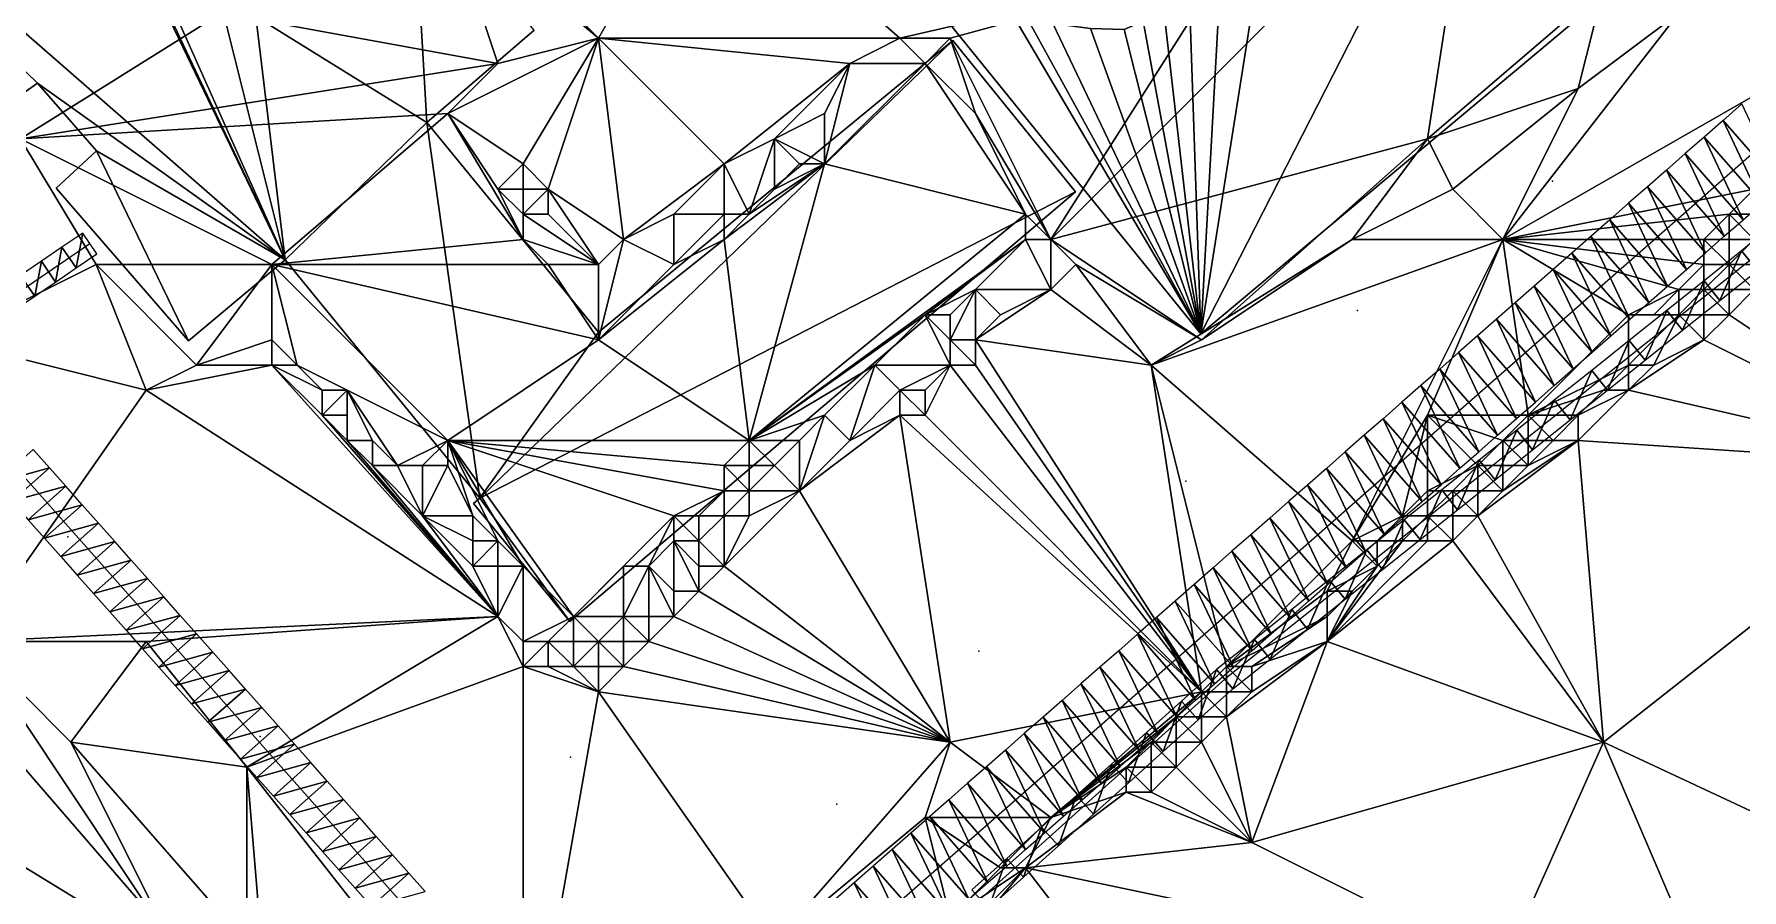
# Model space of a CAD drawing. Header units: metres. Extents: x -1103 to 901, y -902 to 905.
# Drawn here: x 133.1 to 269, y 562.2 to 630.3 of the extents above; entities that cross this region are included whole.
import ezdxf

# ---------------------------------------------------------------- set-up
doc = ezdxf.new("R2010")
doc.units = ezdxf.units.M
for name, color, linetype in [('OSM_BUILDING_FOOTPRINTS', 7, 'CONTINUOUS'), ('OSM_BUILDING_ROOFS', 1, 'CONTINUOUS'), ('OSM_BUILDING_WALLS', 8, 'CONTINUOUS'), ('OSM_PATH_AXES', 30, 'CONTINUOUS'), ('OSM_PATH_SURFACE', 30, 'CONTINUOUS'), ('OSM_ROAD_AXES', 2, 'CONTINUOUS'), ('OSM_ROAD_SURFACE', 9, 'CONTINUOUS'), ('OSM_TERRAIN', 3, 'CONTINUOUS'), ('OSM_TREES', 3, 'CONTINUOUS'), ('OSM_WATER_SURFACE', 5, 'CONTINUOUS'), ('OSM_WATERWAYS', 5, 'CONTINUOUS')]:
    doc.layers.add(name, color=color, linetype=linetype)

msp = doc.modelspace()

# ---------------------------------------------------------------- linework, layer by layer
at = {"layer": 'OSM_BUILDING_FOOTPRINTS'}
for points in [[(225.94, 606.49, 14.98), (206.01, 631.06, 14.98), (209.65, 634.11, 14.98), (211.57, 632.61, 14.98), (214.17, 631.17, 14.98), (217.18, 630.77, 14.98), (219.84, 630.69, 14.98), (221.36, 631.36, 14.98), (222.96, 632.68, 14.98), (224.99, 634.74, 14.98), (227.66, 637.27, 14.98), (230.34, 634.18, 14.98), (247.66, 648.96, 14.98), (259.83, 634.84, 14.98), (225.94, 606.49, 14.98)], [(70.55, 622.52, 13.43), (75.54, 626.79, 13.43), (80.91, 631.37, 13.43), (146.75, 555.21, 13.43), (140.41, 549.8, 13.43), (140.9, 549.22, 13.43), (134.72, 543.95, 13.43), (106.33, 576.79, 13.43), (108.48, 578.64, 13.43), (70.55, 622.52, 13.43)]]:
    msp.add_polyline3d(points, close=True, dxfattribs=at)
msp.add_polyline3d([(128.94, 623.35, 15.15), (133.33, 626.42, 15.15), (138.05, 621.04, 15.15), (134.84, 618.07, 15.15), (145.35, 605.92, 15.15), (153.06, 612.36, 15.15), (168.55, 593.41, 15.15), (168.04, 592.99, 15.15), (175.73, 583.58, 15.15), (215.98, 617.78, 15.15), (206.22, 629.82, 15.15), (178, 606.61, 15.15), (164.34, 623.3, 15.15), (172.89, 630.65, 15.15)], dxfattribs=at)
at = {"layer": 'OSM_BUILDING_ROOFS'}
for points in [[(101.23, 657.57, 23.55), (128.94, 623.35, 23.55), (133.33, 626.42, 23.55)], [(101.23, 657.57, 23.55), (133.33, 626.42, 23.55), (153.06, 612.36, 23.55)], [(101.23, 657.57, 23.55), (153.06, 612.36, 23.55), (133.7, 652.63, 23.55)], [(153.06, 612.36, 23.55), (135.39, 649.68, 23.55), (133.7, 652.63, 23.55)], [(153.06, 612.36, 23.55), (137.68, 646.85, 23.55), (135.39, 649.68, 23.55)], [(225.94, 606.49, 20.18), (259.83, 634.84, 20.18), (247.66, 648.96, 20.18)], [(225.94, 606.49, 20.18), (247.66, 648.96, 20.18), (230.34, 634.18, 20.18)], [(153.06, 612.36, 23.55), (147.3, 635.42, 23.55), (137.68, 646.85, 23.55)], [(164.34, 623.3, 23.55), (163.24, 642.09, 23.55), (150.73, 631.73, 23.55)], [(164.34, 623.3, 23.55), (172.89, 630.65, 23.55), (163.24, 642.09, 23.55)], [(225.94, 606.49, 20.18), (227.66, 637.27, 20.18), (224.99, 634.74, 20.18)], [(225.94, 606.49, 20.18), (230.34, 634.18, 20.18), (227.66, 637.27, 20.18)], [(153.06, 612.36, 23.55), (150.73, 631.73, 23.55), (147.3, 635.42, 23.55)], [(225.94, 606.49, 20.18), (209.65, 634.11, 20.18), (206.01, 631.06, 20.18)], [(225.94, 606.49, 20.18), (211.57, 632.61, 20.18), (209.65, 634.11, 20.18)], [(225.94, 606.49, 20.18), (224.99, 634.74, 20.18), (222.96, 632.68, 20.18)], [(225.94, 606.49, 20.18), (214.17, 631.17, 20.18), (211.57, 632.61, 20.18)], [(225.94, 606.49, 20.18), (222.96, 632.68, 20.18), (221.36, 631.36, 20.18)], [(108.48, 578.64, 31.43), (146.75, 555.21, 31.43), (80.91, 631.37, 31.43)], [(153.06, 612.36, 23.55), (164.34, 623.3, 23.55), (150.73, 631.73, 23.55)], [(225.94, 606.49, 20.18), (217.18, 630.77, 20.18), (214.17, 631.17, 20.18)], [(225.94, 606.49, 20.18), (221.36, 631.36, 20.18), (219.84, 630.69, 20.18)], [(168.55, 593.41, 23.55), (215.98, 617.78, 23.55), (206.22, 629.82, 23.55)], [(168.55, 593.41, 23.55), (206.22, 629.82, 23.55), (178, 606.61, 23.55)], [(225.94, 606.49, 20.18), (219.84, 630.69, 20.18), (217.18, 630.77, 20.18)], [(133.33, 626.42, 23.55), (138.05, 621.04, 23.55), (153.06, 612.36, 23.55)], [(153.06, 612.36, 23.55), (168.55, 593.41, 23.55), (164.34, 623.3, 23.55)], [(168.55, 593.41, 23.55), (178, 606.61, 23.55), (164.34, 623.3, 23.55)], [(138.05, 621.04, 23.55), (134.84, 618.07, 23.55), (145.35, 605.92, 23.55)], [(138.05, 621.04, 23.55), (145.35, 605.92, 23.55), (153.06, 612.36, 23.55)], [(168.55, 593.41, 23.55), (175.73, 583.58, 23.55), (215.98, 617.78, 23.55)], [(168.55, 593.41, 23.55), (168.04, 592.99, 23.55), (175.73, 583.58, 23.55)], [(108.48, 578.64, 31.43), (106.33, 576.79, 31.43), (134.72, 543.95, 31.43)], [(108.48, 578.64, 31.43), (134.72, 543.95, 31.43), (140.9, 549.22, 31.43)], [(108.48, 578.64, 31.43), (140.9, 549.22, 31.43), (140.41, 549.8, 31.43)], [(108.48, 578.64, 31.43), (140.41, 549.8, 31.43), (146.75, 555.21, 31.43)]]:
    msp.add_3dface(points, dxfattribs=at)
at = {"layer": 'OSM_BUILDING_WALLS'}
for points in [[(225.94, 606.49, 14.98), (259.83, 634.84, 14.98), (259.83, 634.84, 20.18)], [(225.94, 606.49, 14.98), (259.83, 634.84, 20.18), (225.94, 606.49, 20.18)], [(146.75, 555.21, 13.43), (80.91, 631.37, 13.43), (80.91, 631.37, 31.43)], [(146.75, 555.21, 13.43), (80.91, 631.37, 31.43), (146.75, 555.21, 31.43)], [(206.01, 631.06, 14.98), (225.94, 606.49, 14.98), (225.94, 606.49, 20.18)], [(206.01, 631.06, 14.98), (225.94, 606.49, 20.18), (206.01, 631.06, 20.18)], [(164.34, 623.3, 15.15), (172.89, 630.65, 15.15), (172.89, 630.65, 23.55)], [(164.34, 623.3, 15.15), (172.89, 630.65, 23.55), (164.34, 623.3, 23.55)], [(206.22, 629.82, 15.15), (178, 606.61, 15.15), (178, 606.61, 23.55)], [(206.22, 629.82, 15.15), (178, 606.61, 23.55), (206.22, 629.82, 23.55)], [(215.98, 617.78, 15.15), (206.22, 629.82, 15.15), (206.22, 629.82, 23.55)], [(215.98, 617.78, 15.15), (206.22, 629.82, 23.55), (215.98, 617.78, 23.55)], [(128.94, 623.35, 15.15), (133.33, 626.42, 15.15), (133.33, 626.42, 23.55)], [(128.94, 623.35, 15.15), (133.33, 626.42, 23.55), (128.94, 623.35, 23.55)], [(133.33, 626.42, 15.15), (138.05, 621.04, 15.15), (138.05, 621.04, 23.55)], [(133.33, 626.42, 15.15), (138.05, 621.04, 23.55), (133.33, 626.42, 23.55)], [(178, 606.61, 15.15), (164.34, 623.3, 15.15), (164.34, 623.3, 23.55)], [(178, 606.61, 15.15), (164.34, 623.3, 23.55), (178, 606.61, 23.55)], [(138.05, 621.04, 15.15), (134.84, 618.07, 15.15), (134.84, 618.07, 23.55)], [(138.05, 621.04, 15.15), (134.84, 618.07, 23.55), (138.05, 621.04, 23.55)], [(134.84, 618.07, 15.15), (145.35, 605.92, 15.15), (145.35, 605.92, 23.55)], [(134.84, 618.07, 15.15), (145.35, 605.92, 23.55), (134.84, 618.07, 23.55)], [(175.73, 583.58, 15.15), (215.98, 617.78, 15.15), (215.98, 617.78, 23.55)], [(175.73, 583.58, 15.15), (215.98, 617.78, 23.55), (175.73, 583.58, 23.55)], [(145.35, 605.92, 15.15), (153.06, 612.36, 15.15), (153.06, 612.36, 23.55)], [(145.35, 605.92, 15.15), (153.06, 612.36, 23.55), (145.35, 605.92, 23.55)], [(153.06, 612.36, 15.15), (168.55, 593.41, 15.15), (168.55, 593.41, 23.55)], [(153.06, 612.36, 15.15), (168.55, 593.41, 23.55), (153.06, 612.36, 23.55)], [(168.55, 593.41, 15.15), (168.04, 592.99, 15.15), (168.04, 592.99, 23.55)], [(168.55, 593.41, 15.15), (168.04, 592.99, 23.55), (168.55, 593.41, 23.55)], [(168.04, 592.99, 15.15), (175.73, 583.58, 15.15), (175.73, 583.58, 23.55)], [(168.04, 592.99, 15.15), (175.73, 583.58, 23.55), (168.04, 592.99, 23.55)], [(106.33, 576.79, 13.43), (134.72, 543.95, 13.43), (134.72, 543.95, 31.43)], [(106.33, 576.79, 13.43), (134.72, 543.95, 31.43), (106.33, 576.79, 31.43)]]:
    msp.add_3dface(points, dxfattribs=at)
at = {"layer": 'OSM_PATH_AXES'}
msp.add_polyline3d([(125, 603.28, 17.21), (127.64, 606.94, 17.39), (137.5, 613.67, 17.8)], dxfattribs=at)
at = {"layer": 'OSM_PATH_SURFACE'}
for points in [[(136.42, 611.73, 17.78), (136.94, 614.5, 17.91), (135.29, 613.38, 17.84)], [(136.42, 611.73, 17.78), (138.06, 612.85, 17.84), (136.94, 614.5, 17.91)], [(134.78, 610.6, 17.71), (135.29, 613.38, 17.84), (133.65, 612.25, 17.77)], [(134.78, 610.6, 17.71), (136.42, 611.73, 17.78), (135.29, 613.38, 17.84)], [(133.13, 609.48, 17.64), (133.65, 612.25, 17.77), (132, 611.13, 17.7)], [(133.13, 609.48, 17.64), (134.78, 610.6, 17.71), (133.65, 612.25, 17.77)], [(131.49, 608.36, 17.56), (133.13, 609.48, 17.64), (132, 611.13, 17.7)]]:
    msp.add_3dface(points, dxfattribs=at)
at = {"layer": 'OSM_ROAD_AXES'}
for points in [[(179.62, 541.71, 13.92), (277.34, 627.42, 17.52), (317.95, 661.56, 17.02), (320.02, 663.29, 17.05), (361.01, 698.21, 15.85), (381.77, 716.48, 14.13), (390.07, 724.72, 14.34), (395.65, 731.57, 14.85)], [(76.88, 658.59, 15.21), (125, 603.28, 17.21), (179.62, 541.71, 13.92)]]:
    msp.add_polyline3d(points, dxfattribs=at)
at = {"layer": 'OSM_ROAD_SURFACE'}
for points in [[(272.13, 618.2, 17.75), (269.02, 624.78, 17.66), (267.52, 623.46, 17.7)], [(270.63, 616.88, 17.77), (267.52, 623.46, 17.7), (266.01, 622.14, 17.75)], [(270.63, 616.88, 17.77), (272.13, 618.2, 17.75), (267.52, 623.46, 17.7)], [(269.13, 615.56, 17.78), (266.01, 622.14, 17.75), (264.51, 620.82, 17.79)], [(269.13, 615.56, 17.78), (270.63, 616.88, 17.77), (266.01, 622.14, 17.75)], [(267.62, 614.24, 17.95), (264.51, 620.82, 17.79), (263.01, 619.5, 17.83)], [(267.62, 614.24, 17.95), (269.13, 615.56, 17.78), (264.51, 620.82, 17.79)], [(266.12, 612.92, 17.88), (263.01, 619.5, 17.83), (261.5, 618.18, 17.87)], [(266.12, 612.92, 17.88), (267.62, 614.24, 17.95), (263.01, 619.5, 17.83)], [(264.62, 611.6, 17.88), (261.5, 618.18, 17.87), (260, 616.87, 17.91)], [(264.62, 611.6, 17.88), (266.12, 612.92, 17.88), (261.5, 618.18, 17.87)], [(263.11, 610.28, 17.77), (260, 616.87, 17.91), (258.5, 615.55, 17.95)], [(263.11, 610.28, 17.77), (264.62, 611.6, 17.88), (260, 616.87, 17.91)], [(261.61, 608.97, 17.76), (258.5, 615.55, 17.95), (256.99, 614.23, 17.95)], [(261.61, 608.97, 17.76), (263.11, 610.28, 17.77), (258.5, 615.55, 17.95)], [(260.11, 607.65, 17.63), (256.99, 614.23, 17.95), (255.49, 612.91, 17.91)], [(260.11, 607.65, 17.63), (261.61, 608.97, 17.76), (256.99, 614.23, 17.95)], [(258.6, 606.33, 17.58), (255.49, 612.91, 17.91), (253.99, 611.59, 17.88)], [(258.6, 606.33, 17.58), (260.11, 607.65, 17.63), (255.49, 612.91, 17.91)], [(257.1, 605.01, 17.53), (253.99, 611.59, 17.88), (252.48, 610.27, 17.78)], [(257.1, 605.01, 17.53), (258.6, 606.33, 17.58), (253.99, 611.59, 17.88)], [(255.6, 603.69, 17.46), (252.48, 610.27, 17.78), (250.98, 608.95, 17.69)], [(255.6, 603.69, 17.46), (257.1, 605.01, 17.53), (252.48, 610.27, 17.78)], [(254.09, 602.37, 17.36), (250.98, 608.95, 17.69), (249.48, 607.64, 17.53)], [(254.09, 602.37, 17.36), (255.6, 603.69, 17.46), (250.98, 608.95, 17.69)], [(251.09, 599.74, 17.13), (247.97, 606.32, 17.36), (246.47, 605, 17.19)], [(252.59, 601.05, 17.27), (249.48, 607.64, 17.53), (247.97, 606.32, 17.36)], [(251.09, 599.74, 17.13), (252.59, 601.05, 17.27), (247.97, 606.32, 17.36)], [(252.59, 601.05, 17.27), (254.09, 602.37, 17.36), (249.48, 607.64, 17.53)], [(249.58, 598.42, 16.93), (246.47, 605, 17.19), (244.97, 603.68, 17.08)], [(249.58, 598.42, 16.93), (251.09, 599.74, 17.13), (246.47, 605, 17.19)], [(248.08, 597.1, 16.74), (244.97, 603.68, 17.08), (243.46, 602.36, 16.95)], [(248.08, 597.1, 16.74), (249.58, 598.42, 16.93), (244.97, 603.68, 17.08)], [(246.58, 595.78, 16.64), (243.46, 602.36, 16.95), (241.96, 601.04, 16.8)], [(246.58, 595.78, 16.64), (248.08, 597.1, 16.74), (243.46, 602.36, 16.95)], [(245.07, 594.46, 16.58), (241.96, 601.04, 16.8), (240.46, 599.72, 16.65)], [(245.07, 594.46, 16.58), (246.58, 595.78, 16.64), (241.96, 601.04, 16.8)], [(243.57, 593.14, 16.43), (240.46, 599.72, 16.65), (238.95, 598.41, 16.5)], [(243.57, 593.14, 16.43), (245.07, 594.46, 16.58), (240.46, 599.72, 16.65)], [(242.07, 591.83, 16.35), (238.95, 598.41, 16.5), (237.45, 597.09, 16.35)], [(242.07, 591.83, 16.35), (243.57, 593.14, 16.43), (238.95, 598.41, 16.5)], [(130, 594.62, 16.91), (134.3, 595.81, 16.86), (133, 597.28, 16.94)], [(240.56, 590.51, 16.23), (237.45, 597.09, 16.35), (235.95, 595.77, 16.2)], [(240.56, 590.51, 16.23), (242.07, 591.83, 16.35), (237.45, 597.09, 16.35)], [(130, 594.62, 16.91), (131.31, 593.16, 16.83), (134.3, 595.81, 16.86)], [(131.31, 593.16, 16.83), (135.6, 594.35, 16.78), (134.3, 595.81, 16.86)], [(239.06, 589.19, 15.81), (235.95, 595.77, 16.2), (234.44, 594.45, 16.05)], [(239.06, 589.19, 15.81), (240.56, 590.51, 16.23), (235.95, 595.77, 16.2)], [(131.31, 593.16, 16.83), (132.61, 591.69, 16.76), (135.6, 594.35, 16.78)], [(132.61, 591.69, 16.76), (136.9, 592.88, 16.67), (135.6, 594.35, 16.78)], [(237.56, 587.87, 15.73), (234.44, 594.45, 16.05), (232.94, 593.13, 15.92)], [(237.56, 587.87, 15.73), (239.06, 589.19, 15.81), (234.44, 594.45, 16.05)], [(132.61, 591.69, 16.76), (133.91, 590.23, 16.67), (136.9, 592.88, 16.67)], [(133.91, 590.23, 16.67), (138.2, 591.41, 16.52), (136.9, 592.88, 16.67)], [(236.05, 586.55, 15.68), (232.94, 593.13, 15.92), (231.44, 591.81, 15.8)], [(236.05, 586.55, 15.68), (237.56, 587.87, 15.73), (232.94, 593.13, 15.92)], [(133.91, 590.23, 16.67), (135.21, 588.76, 16.53), (138.2, 591.41, 16.52)], [(135.21, 588.76, 16.53), (139.5, 589.95, 16.37), (138.2, 591.41, 16.52)], [(234.55, 585.23, 15.56), (231.44, 591.81, 15.8), (229.93, 590.49, 15.68)], [(234.55, 585.23, 15.56), (236.05, 586.55, 15.68), (231.44, 591.81, 15.8)], [(233.05, 583.91, 15.45), (229.93, 590.49, 15.68), (228.43, 589.18, 15.56)], [(233.05, 583.91, 15.45), (234.55, 585.23, 15.56), (229.93, 590.49, 15.68)], [(135.21, 588.76, 16.53), (136.51, 587.29, 16.38), (139.5, 589.95, 16.37)], [(136.51, 587.29, 16.38), (140.8, 588.48, 16.23), (139.5, 589.95, 16.37)], [(231.54, 582.6, 15.32), (228.43, 589.18, 15.56), (226.93, 587.86, 15.44)], [(231.54, 582.6, 15.32), (233.05, 583.91, 15.45), (228.43, 589.18, 15.56)], [(136.51, 587.29, 16.38), (137.81, 585.83, 16.23), (140.8, 588.48, 16.23)], [(137.81, 585.83, 16.23), (142.1, 587.02, 16.08), (140.8, 588.48, 16.23)], [(230.04, 581.28, 15.16), (226.93, 587.86, 15.44), (225.42, 586.54, 15.28)], [(230.04, 581.28, 15.16), (231.54, 582.6, 15.32), (226.93, 587.86, 15.44)], [(137.81, 585.83, 16.23), (139.11, 584.36, 16.09), (142.1, 587.02, 16.08)], [(139.11, 584.36, 16.09), (143.4, 585.55, 15.93), (142.1, 587.02, 16.08)], [(228.54, 579.96, 15.03), (225.42, 586.54, 15.28), (223.92, 585.22, 15.12)], [(228.54, 579.96, 15.03), (230.04, 581.28, 15.16), (225.42, 586.54, 15.28)], [(139.11, 584.36, 16.09), (140.41, 582.9, 15.94), (143.4, 585.55, 15.93)], [(140.41, 582.9, 15.94), (144.7, 584.08, 15.79), (143.4, 585.55, 15.93)], [(227.03, 578.64, 14.86), (223.92, 585.22, 15.12), (222.42, 583.9, 14.98)], [(227.03, 578.64, 14.86), (228.54, 579.96, 15.03), (223.92, 585.22, 15.12)], [(140.41, 582.9, 15.94), (141.71, 581.43, 15.85), (144.7, 584.08, 15.79)], [(141.71, 581.43, 15.85), (146, 582.62, 15.66), (144.7, 584.08, 15.79)], [(225.53, 577.32, 14.73), (222.42, 583.9, 14.98), (220.91, 582.58, 14.81)], [(225.53, 577.32, 14.73), (227.03, 578.64, 14.86), (222.42, 583.9, 14.98)], [(141.71, 581.43, 15.85), (143.01, 579.96, 15.74), (146, 582.62, 15.66)], [(143.01, 579.96, 15.74), (147.3, 581.15, 15.56), (146, 582.62, 15.66)], [(224.03, 576, 14.66), (220.91, 582.58, 14.81), (219.41, 581.26, 14.7)], [(224.03, 576, 14.66), (225.53, 577.32, 14.73), (220.91, 582.58, 14.81)], [(143.01, 579.96, 15.74), (144.31, 578.5, 15.63), (147.3, 581.15, 15.56)], [(144.31, 578.5, 15.63), (148.6, 579.69, 15.45), (147.3, 581.15, 15.56)], [(222.52, 574.68, 14.49), (219.41, 581.26, 14.7), (217.91, 579.95, 14.59)], [(222.52, 574.68, 14.49), (224.03, 576, 14.66), (219.41, 581.26, 14.7)], [(144.31, 578.5, 15.63), (145.61, 577.03, 15.52), (148.6, 579.69, 15.45)], [(145.61, 577.03, 15.52), (149.91, 578.22, 15.34), (148.6, 579.69, 15.45)], [(221.02, 573.37, 14.32), (217.91, 579.95, 14.59), (216.4, 578.63, 14.47)], [(221.02, 573.37, 14.32), (222.52, 574.68, 14.49), (217.91, 579.95, 14.59)], [(145.61, 577.03, 15.52), (146.91, 575.57, 15.41), (149.91, 578.22, 15.34)], [(146.91, 575.57, 15.41), (151.21, 576.75, 15.23), (149.91, 578.22, 15.34)], [(219.52, 572.05, 14.15), (216.4, 578.63, 14.47), (214.9, 577.31, 14.36)], [(219.52, 572.05, 14.15), (221.02, 573.37, 14.32), (216.4, 578.63, 14.47)], [(146.91, 575.57, 15.41), (148.21, 574.1, 15.3), (151.21, 576.75, 15.23)], [(148.21, 574.1, 15.3), (152.51, 575.29, 15.12), (151.21, 576.75, 15.23)], [(218.01, 570.73, 13.98), (214.9, 577.31, 14.36), (213.4, 575.99, 14.25)], [(218.01, 570.73, 13.98), (219.52, 572.05, 14.15), (214.9, 577.31, 14.36)], [(148.21, 574.1, 15.3), (149.51, 572.63, 15.19), (152.51, 575.29, 15.12)], [(149.51, 572.63, 15.19), (153.81, 573.82, 15), (152.51, 575.29, 15.12)], [(216.51, 569.41, 13.82), (213.4, 575.99, 14.25), (211.89, 574.67, 14.12)], [(216.51, 569.41, 13.82), (218.01, 570.73, 13.98), (213.4, 575.99, 14.25)], [(149.51, 572.63, 15.19), (150.81, 571.17, 15.11), (153.81, 573.82, 15)], [(150.81, 571.17, 15.11), (155.11, 572.36, 14.93), (153.81, 573.82, 15)], [(215.01, 568.09, 13.67), (211.89, 574.67, 14.12), (210.39, 573.35, 13.98)], [(215.01, 568.09, 13.67), (216.51, 569.41, 13.82), (211.89, 574.67, 14.12)], [(150.81, 571.17, 15.11), (152.12, 569.7, 15.04), (155.11, 572.36, 14.93)], [(152.12, 569.7, 15.04), (156.41, 570.89, 14.87), (155.11, 572.36, 14.93)], [(213.5, 566.77, 13.55), (210.39, 573.35, 13.98), (208.89, 572.03, 13.84)], [(213.5, 566.77, 13.55), (215.01, 568.09, 13.67), (210.39, 573.35, 13.98)], [(212, 565.45, 13.53), (208.89, 572.03, 13.84), (207.38, 570.72, 13.75)], [(212, 565.45, 13.53), (213.5, 566.77, 13.55), (208.89, 572.03, 13.84)], [(152.12, 569.7, 15.04), (153.42, 568.24, 14.98), (156.41, 570.89, 14.87)], [(153.42, 568.24, 14.98), (157.71, 569.43, 14.8), (156.41, 570.89, 14.87)], [(210.5, 564.13, 13.52), (207.38, 570.72, 13.75), (205.88, 569.4, 13.66)], [(210.5, 564.13, 13.52), (212, 565.45, 13.53), (207.38, 570.72, 13.75)], [(153.42, 568.24, 14.98), (154.72, 566.77, 14.92), (157.71, 569.43, 14.8)], [(154.72, 566.77, 14.92), (159.01, 567.96, 14.74), (157.71, 569.43, 14.8)], [(208.99, 562.82, 13.53), (205.88, 569.4, 13.66), (204.38, 568.08, 13.57)], [(208.99, 562.82, 13.53), (210.5, 564.13, 13.52), (205.88, 569.4, 13.66)], [(154.72, 566.77, 14.92), (156.02, 565.3, 14.86), (159.01, 567.96, 14.74)], [(156.02, 565.3, 14.86), (160.31, 566.49, 14.68), (159.01, 567.96, 14.74)], [(207.49, 561.5, 13.53), (204.38, 568.08, 13.57), (202.87, 566.76, 13.59)], [(207.49, 561.5, 13.53), (208.99, 562.82, 13.53), (204.38, 568.08, 13.57)], [(156.02, 565.3, 14.86), (157.32, 563.84, 14.8), (160.31, 566.49, 14.68)], [(157.32, 563.84, 14.8), (161.61, 565.03, 14.62), (160.31, 566.49, 14.68)], [(205.99, 560.18, 13.51), (202.87, 566.76, 13.59), (201.37, 565.44, 13.63)], [(205.99, 560.18, 13.51), (207.49, 561.5, 13.53), (202.87, 566.76, 13.59)], [(157.32, 563.84, 14.8), (158.62, 562.37, 14.74), (161.61, 565.03, 14.62)], [(158.62, 562.37, 14.74), (162.91, 563.56, 14.56), (161.61, 565.03, 14.62)], [(204.48, 558.86, 13.56), (201.37, 565.44, 13.63), (199.87, 564.12, 13.67)], [(204.48, 558.86, 13.56), (205.99, 560.18, 13.51), (201.37, 565.44, 13.63)], [(158.62, 562.37, 14.74), (159.92, 560.91, 14.68), (162.91, 563.56, 14.56)], [(159.92, 560.91, 14.68), (164.21, 562.1, 14.5), (162.91, 563.56, 14.56)], [(202.98, 557.54, 13.62), (199.87, 564.12, 13.67), (198.36, 562.8, 13.71)], [(202.98, 557.54, 13.62), (204.48, 558.86, 13.56), (199.87, 564.12, 13.67)], [(201.48, 556.22, 13.65), (198.36, 562.8, 13.71), (196.86, 561.49, 13.75)], [(201.48, 556.22, 13.65), (202.98, 557.54, 13.62), (198.36, 562.8, 13.71)]]:
    msp.add_3dface(points, dxfattribs=at)
at = {"layer": 'OSM_TERRAIN'}
for points in [[(214, 614, 17.18), (244, 622, 17.05), (248, 648, 17.13)], [(214, 614, 17.18), (248, 648, 17.13), (228, 636, 17.04)], [(244, 622, 17.05), (258, 634, 17.05), (248, 648, 17.13)], [(178, 630, 16.68), (186, 644, 17.07), (168, 640, 17.44)], [(178, 630, 16.68), (202, 630, 17.01), (186, 644, 17.07)], [(202, 630, 17.01), (228, 636, 17.04), (186, 644, 17.07)], [(132, 622, 18.11), (148, 632, 17.88), (112, 640, 18)], [(170, 628, 17.85), (166, 640, 17.76), (148, 632, 17.88)], [(170, 628, 17.85), (178, 630, 16.68), (166, 640, 17.76)], [(166, 640, 17.76), (178, 630, 16.68), (168, 640, 17.44)], [(206, 630, 17.18), (228, 636, 17.04), (202, 630, 17.01)], [(214, 614, 17.18), (228, 636, 17.04), (206, 630, 17.18)], [(278, 630, 17.47), (282, 636, 17.15), (264, 632, 18)], [(256, 626, 18), (258, 634, 17.05), (244, 622, 17.05)], [(256, 626, 18), (264, 632, 18), (258, 634, 17.05)], [(132, 622, 18.11), (170, 628, 17.85), (148, 632, 17.88)], [(250, 614, 17.9), (264, 632, 18), (256, 626, 18)], [(250, 614, 17.9), (278, 630, 17.47), (264, 632, 18)], [(172, 620, 16.31), (178, 630, 16.68), (166, 624, 17.73)], [(166, 624, 17.73), (178, 630, 16.68), (170, 628, 17.85)], [(172, 620, 16.31), (174, 618, 16.04), (178, 630, 16.68)], [(174, 618, 16.04), (180, 614, 15.5), (178, 630, 16.68)], [(180, 614, 15.5), (188, 620, 15.59), (178, 630, 16.68)], [(178, 630, 16.68), (188, 620, 15.59), (198, 628, 16.49)], [(198, 628, 16.49), (202, 630, 17.01), (178, 630, 16.68)], [(198, 628, 16.49), (204, 628, 17.78), (202, 630, 17.01)], [(204, 628, 17.78), (206, 630, 17.18), (202, 630, 17.01)], [(208, 624, 17.66), (206, 630, 17.18), (204, 628, 17.78)], [(208, 624, 17.66), (214, 614, 17.18), (206, 630, 17.18)], [(250, 614, 17.9), (270, 618, 17.9), (278, 630, 17.47)], [(166, 624, 17.73), (170, 628, 17.85), (132, 622, 18.11)], [(188, 620, 15.59), (192, 622, 16.28), (198, 628, 16.49)], [(192, 622, 16.28), (196, 624, 16.95), (198, 628, 16.49)], [(196, 620, 17.88), (212, 616, 17.88), (204, 628, 17.78)], [(196, 624, 16.95), (196, 620, 17.88), (198, 628, 16.49)], [(196, 620, 17.88), (204, 628, 17.78), (198, 628, 16.49)], [(212, 616, 17.88), (208, 624, 17.66), (204, 628, 17.78)], [(246, 618, 17.86), (256, 626, 18), (244, 622, 17.05)], [(246, 618, 17.86), (250, 614, 17.9), (256, 626, 18)], [(152, 612, 17.88), (166, 624, 17.73), (132, 622, 18.11)], [(172, 614, 17.86), (166, 624, 17.73), (152, 612, 17.88)], [(172, 614, 17.86), (170, 618, 17.46), (166, 624, 17.73)], [(170, 618, 17.46), (172, 620, 16.31), (166, 624, 17.73)], [(192, 622, 16.28), (196, 620, 17.88), (196, 624, 16.95)], [(212, 616, 17.88), (214, 614, 17.18), (208, 624, 17.66)], [(132, 622, 18.11), (126, 606, 17.33), (138, 612, 17.73)], [(138, 612, 17.73), (152, 612, 17.88), (132, 622, 18.11)], [(190, 616, 17.88), (192, 622, 16.28), (188, 620, 15.59)], [(190, 616, 17.88), (192, 618, 17.88), (192, 622, 16.28)], [(192, 618, 17.88), (194, 620, 17.78), (192, 622, 16.28)], [(194, 620, 17.78), (196, 620, 17.88), (192, 622, 16.28)], [(226, 606, 16.96), (244, 622, 17.05), (214, 614, 17.18)], [(238, 614, 17.21), (244, 622, 17.05), (226, 606, 16.96)], [(238, 614, 17.21), (246, 618, 17.86), (244, 622, 17.05)], [(170, 618, 17.46), (172, 618, 16.76), (172, 620, 16.31)], [(172, 618, 16.76), (174, 618, 16.04), (172, 620, 16.31)], [(180, 614, 15.5), (184, 616, 15.77), (188, 620, 15.59)], [(184, 616, 15.77), (188, 616, 17.29), (188, 620, 15.59)], [(190, 598, 17.88), (196, 620, 17.88), (188, 614, 17.88)], [(188, 614, 17.88), (196, 620, 17.88), (190, 616, 17.88)], [(188, 616, 17.29), (190, 616, 17.88), (188, 620, 15.59)], [(196, 620, 17.88), (192, 618, 17.88), (190, 616, 17.88)], [(190, 598, 17.88), (212, 616, 17.88), (196, 620, 17.88)], [(192, 618, 17.88), (196, 620, 17.88), (194, 620, 17.78)], [(172, 614, 17.86), (172, 616, 17.28), (170, 618, 17.46)], [(172, 616, 17.28), (172, 618, 16.76), (170, 618, 17.46)], [(172, 616, 17.28), (174, 616, 16.48), (174, 618, 16.04)], [(172, 616, 17.28), (174, 618, 16.04), (172, 618, 16.76)], [(174, 616, 16.48), (178, 612, 15.84), (174, 618, 16.04)], [(178, 612, 15.84), (180, 614, 15.5), (174, 618, 16.04)], [(238, 614, 17.21), (250, 614, 17.9), (246, 618, 17.86)], [(268, 616, 17.91), (270, 618, 17.9), (250, 614, 17.9)], [(268, 616, 17.91), (270, 616, 17.88), (270, 618, 17.9)], [(172, 614, 17.86), (178, 612, 15.84), (172, 616, 17.28)], [(178, 612, 15.84), (174, 616, 16.48), (172, 616, 17.28)], [(184, 612, 17.64), (184, 616, 15.77), (180, 614, 15.5)], [(184, 612, 17.64), (188, 616, 17.29), (184, 616, 15.77)], [(184, 612, 17.64), (188, 614, 17.88), (188, 616, 17.29)], [(188, 614, 17.88), (190, 616, 17.88), (188, 616, 17.29)], [(212, 614, 17.74), (212, 616, 17.88), (190, 598, 17.88)], [(212, 614, 17.74), (214, 614, 17.18), (212, 616, 17.88)], [(266, 614, 17.9), (268, 616, 17.91), (250, 614, 17.9)], [(266, 614, 17.9), (268, 614, 17.9), (268, 616, 17.91)], [(268, 614, 17.9), (270, 614, 17.17), (268, 616, 17.91)], [(270, 614, 17.17), (270, 616, 17.88), (268, 616, 17.91)], [(152, 612, 17.88), (174, 612, 17.71), (172, 614, 17.86)], [(172, 614, 17.86), (174, 612, 17.71), (178, 612, 15.84)], [(178, 606, 17.88), (180, 614, 15.5), (178, 612, 15.84)], [(178, 606, 17.88), (184, 612, 17.64), (180, 614, 15.5)], [(178, 606, 17.88), (188, 614, 17.88), (184, 612, 17.64)], [(178, 606, 17.88), (190, 598, 17.88), (188, 614, 17.88)], [(204, 608, 17.88), (212, 614, 17.74), (190, 598, 17.88)], [(204, 608, 17.88), (208, 610, 17.45), (212, 614, 17.74)], [(208, 610, 17.45), (214, 610, 15.9), (212, 614, 17.74)], [(214, 610, 15.9), (214, 614, 17.18), (212, 614, 17.74)], [(214, 610, 15.9), (216, 612, 16.11), (214, 614, 17.18)], [(216, 612, 16.11), (226, 606, 16.96), (214, 614, 17.18)], [(222, 604, 16), (238, 614, 17.21), (226, 606, 16.96)], [(238, 590, 15.9), (250, 614, 17.9), (222, 604, 16)], [(222, 604, 16), (250, 614, 17.9), (238, 614, 17.21)], [(238, 590, 15.9), (244, 600, 16.68), (250, 614, 17.9)], [(244, 600, 16.68), (252, 600, 17.15), (250, 614, 17.9)], [(252, 600, 17.15), (260, 608, 17.71), (250, 614, 17.9)], [(260, 608, 17.71), (264, 610, 17.71), (250, 614, 17.9)], [(264, 610, 17.71), (266, 612, 17.86), (250, 614, 17.9)], [(266, 612, 17.86), (266, 614, 17.9), (250, 614, 17.9)], [(266, 612, 17.86), (268, 612, 17.04), (266, 614, 17.9)], [(268, 612, 17.04), (268, 614, 17.9), (266, 614, 17.9)], [(268, 612, 17.04), (270, 612, 16.57), (270, 614, 17.17)], [(268, 612, 17.04), (270, 614, 17.17), (268, 614, 17.9)], [(142, 602, 16.86), (138, 612, 17.73), (126, 606, 17.33)], [(146, 604, 17.31), (138, 612, 17.73), (142, 602, 16.86)], [(146, 604, 17.31), (152, 612, 17.88), (138, 612, 17.73)], [(146, 604, 17.31), (152, 606, 16.55), (152, 612, 17.88)], [(154, 604, 16.33), (166, 598, 17.88), (152, 612, 17.88)], [(166, 598, 17.88), (178, 606, 17.88), (152, 612, 17.88)], [(152, 606, 16.55), (154, 604, 16.33), (152, 612, 17.88)], [(178, 606, 17.88), (174, 612, 17.71), (152, 612, 17.88)], [(178, 606, 17.88), (178, 612, 15.84), (174, 612, 17.71)], [(222, 604, 16), (216, 612, 16.11), (214, 610, 15.9)], [(222, 604, 16), (226, 606, 16.96), (216, 612, 16.11)], [(264, 610, 17.71), (266, 610, 16.94), (266, 612, 17.86)], [(266, 610, 16.94), (268, 610, 16.56), (268, 612, 17.04)], [(266, 610, 16.94), (268, 612, 17.04), (266, 612, 17.86)], [(268, 610, 16.56), (270, 610, 17.59), (268, 612, 17.04)], [(270, 610, 17.59), (270, 612, 16.57), (268, 612, 17.04)], [(206, 608, 17.26), (208, 610, 17.45), (204, 608, 17.88)], [(206, 606, 16.24), (208, 606, 15.49), (208, 610, 17.45)], [(206, 606, 16.24), (208, 610, 17.45), (206, 608, 17.26)], [(208, 606, 15.49), (210, 608, 15.83), (208, 610, 17.45)], [(208, 606, 15.49), (214, 610, 15.9), (210, 608, 15.83)], [(208, 606, 15.49), (222, 604, 16), (214, 610, 15.9)], [(210, 608, 15.83), (214, 610, 15.9), (208, 610, 17.45)], [(260, 608, 17.71), (262, 608, 17.49), (264, 610, 17.71)], [(262, 608, 17.49), (264, 608, 16.81), (264, 610, 17.71)], [(264, 608, 16.81), (266, 608, 16.64), (266, 610, 16.94)], [(264, 608, 16.81), (266, 610, 16.94), (264, 610, 17.71)], [(266, 608, 16.64), (268, 608, 17.55), (266, 610, 16.94)], [(268, 608, 17.55), (268, 610, 16.56), (266, 610, 16.94)], [(286, 596, 16.98), (270, 610, 17.59), (268, 608, 17.55)], [(268, 608, 17.55), (270, 610, 17.59), (268, 610, 16.56)], [(200, 604, 17.77), (204, 608, 17.88), (190, 598, 17.88)], [(206, 604, 15.16), (204, 608, 17.88), (200, 604, 17.77)], [(206, 604, 15.16), (206, 606, 16.24), (204, 608, 17.88)], [(206, 606, 16.24), (206, 608, 17.26), (204, 608, 17.88)], [(252, 600, 17.15), (260, 604, 16.51), (260, 608, 17.71)], [(260, 604, 16.51), (264, 608, 16.81), (260, 608, 17.71)], [(260, 604, 16.51), (262, 604, 17.13), (264, 608, 16.81)], [(264, 608, 16.81), (262, 608, 17.49), (260, 608, 17.71)], [(262, 604, 17.13), (266, 606, 17.47), (264, 608, 16.81)], [(266, 606, 17.47), (266, 608, 16.64), (264, 608, 16.81)], [(266, 606, 17.47), (286, 596, 16.98), (268, 608, 17.55)], [(266, 606, 17.47), (268, 608, 17.55), (266, 608, 16.64)], [(126, 606, 17.33), (128, 582, 16.47), (142, 602, 16.86)], [(146, 604, 17.31), (152, 604, 16.44), (152, 606, 16.55)], [(152, 604, 16.44), (154, 604, 16.33), (152, 606, 16.55)], [(166, 598, 17.88), (190, 598, 17.88), (178, 606, 17.88)], [(206, 604, 15.16), (208, 604, 15.27), (206, 606, 16.24)], [(208, 604, 15.27), (208, 606, 15.49), (206, 606, 16.24)], [(226, 578, 14.77), (222, 604, 16), (208, 606, 15.49)], [(208, 604, 15.27), (226, 578, 14.77), (208, 606, 15.49)], [(260, 602, 17.27), (286, 596, 16.98), (266, 606, 17.47)], [(260, 602, 17.27), (266, 606, 17.47), (262, 604, 17.13)], [(142, 602, 16.86), (170, 584, 14.44), (152, 604, 16.44)], [(142, 602, 16.86), (152, 604, 16.44), (146, 604, 17.31)], [(170, 584, 14.44), (156, 600, 16.02), (152, 604, 16.44)], [(152, 604, 16.44), (156, 600, 16.02), (156, 602, 16.12)], [(156, 602, 16.12), (154, 604, 16.33), (152, 604, 16.44)], [(156, 602, 16.12), (158, 602, 16.61), (154, 604, 16.33)], [(158, 602, 16.61), (166, 598, 17.88), (154, 604, 16.33)], [(196, 600, 17.36), (200, 604, 17.77), (190, 598, 17.88)], [(198, 598, 14.94), (200, 604, 17.77), (196, 600, 17.36)], [(198, 598, 14.94), (202, 602, 15.63), (200, 604, 17.77)], [(202, 602, 15.63), (206, 604, 15.16), (200, 604, 17.77)], [(202, 602, 15.63), (204, 602, 14.95), (206, 604, 15.16)], [(226, 578, 14.77), (206, 604, 15.16), (204, 600, 14.84)], [(204, 600, 14.84), (206, 604, 15.16), (204, 602, 14.95)], [(206, 604, 15.16), (226, 578, 14.77), (208, 604, 15.27)], [(228, 580, 15.04), (222, 604, 16), (226, 578, 14.77)], [(228, 580, 15.04), (238, 590, 15.9), (222, 604, 16)], [(258, 602, 16.35), (260, 604, 16.51), (252, 600, 17.15)], [(258, 602, 16.35), (260, 602, 17.27), (260, 604, 16.51)], [(260, 602, 17.27), (262, 604, 17.13), (260, 604, 16.51)], [(128, 582, 16.47), (170, 584, 14.44), (142, 602, 16.86)], [(156, 600, 16.02), (158, 600, 15.91), (158, 602, 16.61)], [(156, 600, 16.02), (158, 602, 16.61), (156, 602, 16.12)], [(158, 598, 15.8), (160, 598, 15.85), (158, 602, 16.61)], [(158, 598, 15.8), (158, 602, 16.61), (158, 600, 15.91)], [(160, 598, 15.85), (162, 596, 15.83), (158, 602, 16.61)], [(162, 596, 15.83), (166, 598, 17.88), (158, 602, 16.61)], [(198, 598, 14.94), (202, 600, 14.74), (202, 602, 15.63)], [(202, 600, 14.74), (204, 600, 14.84), (202, 602, 15.63)], [(204, 600, 14.84), (204, 602, 14.95), (202, 602, 15.63)], [(256, 600, 16.28), (258, 602, 16.35), (252, 600, 17.15)], [(256, 598, 17.03), (286, 596, 16.98), (260, 602, 17.27)], [(256, 598, 17.03), (260, 602, 17.27), (256, 600, 16.28)], [(256, 600, 16.28), (260, 602, 17.27), (258, 602, 16.35)], [(170, 584, 14.44), (158, 598, 15.8), (156, 600, 16.02)], [(158, 598, 15.8), (158, 600, 15.91), (156, 600, 16.02)], [(194, 598, 17.12), (196, 600, 17.36), (190, 598, 17.88)], [(206, 574, 13.84), (202, 600, 14.74), (194, 594, 14.23)], [(194, 594, 14.23), (202, 600, 14.74), (198, 598, 14.94)], [(194, 598, 17.12), (194, 594, 14.23), (196, 600, 17.36)], [(194, 594, 14.23), (198, 598, 14.94), (196, 600, 17.36)], [(206, 574, 13.84), (226, 578, 14.77), (202, 600, 14.74)], [(202, 600, 14.74), (226, 578, 14.77), (204, 600, 14.84)], [(242, 592, 16.36), (244, 600, 16.68), (238, 590, 15.9)], [(242, 592, 16.36), (244, 594, 16.52), (244, 600, 16.68)], [(244, 594, 16.52), (248, 596, 16.61), (244, 600, 16.68)], [(248, 596, 16.61), (250, 598, 16.87), (244, 600, 16.68)], [(250, 598, 16.87), (252, 600, 17.15), (244, 600, 16.68)], [(250, 598, 16.87), (252, 598, 16.39), (252, 600, 17.15)], [(252, 598, 16.39), (254, 598, 16.46), (252, 600, 17.15)], [(254, 598, 16.46), (256, 600, 16.28), (252, 600, 17.15)], [(254, 598, 16.46), (256, 598, 17.03), (256, 600, 16.28)], [(170, 584, 14.44), (160, 596, 15.59), (158, 598, 15.8)], [(160, 596, 15.59), (160, 598, 15.85), (158, 598, 15.8)], [(160, 596, 15.59), (162, 596, 15.83), (160, 598, 15.85)], [(164, 596, 16.7), (166, 598, 17.88), (162, 596, 15.83)], [(164, 596, 16.7), (166, 596, 17.66), (166, 598, 17.88)], [(172, 588, 17.8), (166, 598, 17.88), (170, 590, 17.59)], [(172, 588, 17.8), (176, 584, 17.88), (166, 598, 17.88)], [(176, 584, 17.88), (184, 592, 17.88), (166, 598, 17.88)], [(170, 590, 17.59), (166, 598, 17.88), (168, 592, 17.4)], [(166, 598, 17.88), (184, 592, 17.88), (188, 594, 17.88)], [(166, 596, 17.66), (168, 592, 17.4), (166, 598, 17.88)], [(188, 594, 17.88), (188, 596, 17.88), (166, 598, 17.88)], [(188, 596, 17.88), (190, 598, 17.88), (166, 598, 17.88)], [(188, 596, 17.88), (190, 596, 17.88), (190, 598, 17.88)], [(190, 596, 17.88), (192, 596, 16.88), (190, 598, 17.88)], [(192, 596, 16.88), (194, 598, 17.12), (190, 598, 17.88)], [(192, 596, 16.88), (194, 594, 14.23), (194, 598, 17.12)], [(248, 592, 16.44), (258, 574, 14.48), (256, 598, 17.03)], [(248, 592, 16.44), (256, 598, 17.03), (250, 594, 16.7)], [(248, 596, 16.61), (250, 596, 16.15), (250, 598, 16.87)], [(250, 594, 16.7), (256, 598, 17.03), (252, 596, 16.63)], [(250, 596, 16.15), (252, 596, 16.63), (250, 598, 16.87)], [(252, 596, 16.63), (252, 598, 16.39), (250, 598, 16.87)], [(252, 596, 16.63), (256, 598, 17.03), (254, 598, 16.46)], [(252, 596, 16.63), (254, 598, 16.46), (252, 598, 16.39)], [(258, 574, 14.48), (286, 596, 16.98), (256, 598, 17.03)], [(170, 584, 14.44), (164, 592, 15.17), (160, 596, 15.59)], [(164, 592, 15.17), (162, 596, 15.83), (160, 596, 15.59)], [(164, 592, 15.17), (164, 596, 16.7), (162, 596, 15.83)], [(164, 592, 15.17), (168, 592, 17.4), (166, 596, 17.66)], [(164, 592, 15.17), (166, 596, 17.66), (164, 596, 16.7)], [(188, 594, 17.88), (190, 594, 16.66), (188, 596, 17.88)], [(190, 594, 16.66), (190, 596, 17.88), (188, 596, 17.88)], [(190, 594, 16.66), (194, 594, 14.23), (192, 596, 16.88)], [(190, 594, 16.66), (192, 596, 16.88), (190, 596, 17.88)], [(246, 594, 16.32), (248, 596, 16.61), (244, 594, 16.52)], [(246, 594, 16.32), (248, 594, 15.89), (248, 596, 16.61)], [(248, 594, 15.89), (250, 594, 16.7), (248, 596, 16.61)], [(250, 594, 16.7), (250, 596, 16.15), (248, 596, 16.61)], [(250, 594, 16.7), (252, 596, 16.63), (250, 596, 16.15)], [(288, 560, 12.1), (286, 596, 16.98), (258, 574, 14.48)], [(184, 592, 17.88), (186, 592, 17.67), (188, 594, 17.88)], [(186, 592, 17.67), (188, 592, 16.45), (188, 594, 17.88)], [(206, 574, 13.84), (194, 594, 14.23), (188, 588, 14.09)], [(188, 588, 14.09), (194, 594, 14.23), (190, 592, 15.21)], [(188, 592, 16.45), (190, 592, 15.21), (190, 594, 16.66)], [(188, 592, 16.45), (190, 594, 16.66), (188, 594, 17.88)], [(190, 592, 15.21), (194, 594, 14.23), (190, 594, 16.66)], [(244, 592, 16.04), (244, 594, 16.52), (242, 592, 16.36)], [(244, 592, 16.04), (246, 592, 15.75), (246, 594, 16.32)], [(244, 592, 16.04), (246, 594, 16.32), (244, 594, 16.52)], [(246, 592, 15.75), (248, 592, 16.44), (246, 594, 16.32)], [(248, 592, 16.44), (248, 594, 15.89), (246, 594, 16.32)], [(248, 592, 16.44), (250, 594, 16.7), (248, 594, 15.89)], [(170, 584, 14.44), (168, 588, 15.38), (164, 592, 15.17)], [(168, 588, 15.38), (168, 590, 16.43), (164, 592, 15.17)], [(164, 592, 15.17), (168, 590, 16.43), (168, 592, 17.4)], [(168, 590, 16.43), (170, 590, 17.59), (168, 592, 17.4)], [(176, 584, 17.88), (180, 588, 17.88), (184, 592, 17.88)], [(180, 588, 17.88), (182, 588, 17.26), (184, 592, 17.88)], [(182, 588, 17.26), (184, 590, 17.46), (184, 592, 17.88)], [(184, 590, 17.46), (186, 590, 16.25), (184, 592, 17.88)], [(186, 590, 16.25), (186, 592, 17.67), (184, 592, 17.88)], [(186, 590, 16.25), (188, 592, 16.45), (186, 592, 17.67)], [(186, 590, 16.25), (188, 588, 14.09), (188, 592, 16.45)], [(188, 588, 14.09), (190, 592, 15.21), (188, 592, 16.45)], [(238, 590, 15.9), (240, 590, 16.14), (242, 592, 16.36)], [(240, 590, 16.14), (242, 590, 15.75), (242, 592, 16.36)], [(242, 590, 15.75), (244, 590, 15.73), (244, 592, 16.04)], [(242, 590, 15.75), (244, 592, 16.04), (242, 592, 16.36)], [(244, 590, 15.73), (246, 590, 16.19), (244, 592, 16.04)], [(246, 590, 16.19), (246, 592, 15.75), (244, 592, 16.04)], [(258, 574, 14.48), (248, 592, 16.44), (246, 590, 16.19)], [(246, 590, 16.19), (248, 592, 16.44), (246, 592, 15.75)], [(168, 588, 15.38), (170, 588, 16.56), (170, 590, 17.59)], [(168, 588, 15.38), (170, 590, 17.59), (168, 590, 16.43)], [(170, 588, 16.56), (172, 588, 17.8), (170, 590, 17.59)], [(182, 588, 17.26), (184, 586, 14.62), (184, 590, 17.46)], [(184, 586, 14.62), (186, 586, 14.11), (184, 590, 17.46)], [(186, 586, 14.11), (186, 588, 14.82), (184, 590, 17.46)], [(184, 590, 17.46), (186, 588, 14.82), (186, 590, 16.25)], [(186, 588, 14.82), (188, 588, 14.09), (186, 590, 16.25)], [(228, 580, 15.04), (236, 586, 15.59), (238, 590, 15.9)], [(236, 586, 15.59), (240, 588, 15.48), (238, 590, 15.9)], [(240, 588, 15.48), (236, 582, 15.29), (242, 590, 15.75)], [(236, 582, 15.29), (244, 590, 15.73), (242, 590, 15.75)], [(236, 582, 15.29), (258, 574, 14.48), (246, 590, 16.19)], [(236, 582, 15.29), (246, 590, 16.19), (244, 590, 15.73)], [(240, 588, 15.48), (240, 590, 16.14), (238, 590, 15.9)], [(240, 588, 15.48), (242, 590, 15.75), (240, 590, 16.14)], [(170, 584, 14.44), (170, 588, 16.56), (168, 588, 15.38)], [(170, 584, 14.44), (172, 582, 14.36), (172, 588, 17.8)], [(170, 584, 14.44), (172, 588, 17.8), (170, 588, 16.56)], [(172, 582, 14.36), (176, 584, 17.88), (172, 588, 17.8)], [(176, 584, 17.88), (180, 584, 15.63), (180, 588, 17.88)], [(180, 584, 15.63), (182, 584, 14.4), (182, 588, 17.26)], [(180, 584, 15.63), (182, 588, 17.26), (180, 588, 17.88)], [(182, 584, 14.4), (184, 584, 14.12), (182, 588, 17.26)], [(184, 584, 14.12), (184, 586, 14.62), (182, 588, 17.26)], [(186, 586, 14.11), (206, 574, 13.84), (188, 588, 14.09)], [(186, 586, 14.11), (188, 588, 14.09), (186, 588, 14.82)], [(238, 586, 15.21), (236, 582, 15.29), (240, 588, 15.48)], [(238, 586, 15.21), (240, 588, 15.48), (236, 586, 15.59)], [(184, 584, 14.12), (206, 574, 13.84), (186, 586, 14.11)], [(184, 584, 14.12), (186, 586, 14.11), (184, 586, 14.62)], [(228, 580, 15.04), (236, 584, 15.04), (236, 586, 15.59)], [(236, 584, 15.04), (236, 582, 15.29), (238, 586, 15.21)], [(236, 584, 15.04), (238, 586, 15.21), (236, 586, 15.59)], [(142, 582, 15.8), (170, 584, 14.44), (128, 582, 16.47)], [(150, 572, 15.09), (170, 584, 14.44), (142, 582, 15.8)], [(150, 572, 15.09), (172, 580, 14.18), (170, 584, 14.44)], [(172, 580, 14.18), (172, 582, 14.36), (170, 584, 14.44)], [(172, 582, 14.36), (174, 582, 15.72), (176, 584, 17.88)], [(174, 582, 15.72), (176, 582, 16.39), (176, 584, 17.88)], [(176, 582, 16.39), (178, 582, 15.39), (176, 584, 17.88)], [(178, 582, 15.39), (180, 584, 15.63), (176, 584, 17.88)], [(178, 582, 15.39), (180, 582, 14.16), (180, 584, 15.63)], [(180, 582, 14.16), (182, 582, 14.1), (180, 584, 15.63)], [(182, 582, 14.1), (182, 584, 14.4), (180, 584, 15.63)], [(182, 582, 14.1), (206, 574, 13.84), (184, 584, 14.12)], [(182, 582, 14.1), (184, 584, 14.12), (182, 584, 14.4)], [(230, 580, 14.8), (236, 584, 15.04), (228, 580, 15.04)], [(230, 580, 14.8), (236, 582, 15.29), (236, 584, 15.04)], [(144, 558, 16.52), (128, 582, 16.47), (122, 556, 16.52)], [(144, 558, 16.52), (136, 574, 15.9), (128, 582, 16.47)], [(136, 574, 15.9), (142, 582, 15.8), (128, 582, 16.47)], [(136, 574, 15.9), (150, 572, 15.09), (142, 582, 15.8)], [(172, 580, 14.18), (174, 580, 14.13), (174, 582, 15.72)], [(172, 580, 14.18), (174, 582, 15.72), (172, 582, 14.36)], [(174, 580, 14.13), (176, 580, 14.49), (174, 582, 15.72)], [(176, 580, 14.49), (176, 582, 16.39), (174, 582, 15.72)], [(176, 580, 14.49), (178, 580, 14.09), (178, 582, 15.39)], [(176, 580, 14.49), (178, 582, 15.39), (176, 582, 16.39)], [(178, 580, 14.09), (180, 580, 14.07), (178, 582, 15.39)], [(180, 580, 14.07), (180, 582, 14.16), (178, 582, 15.39)], [(180, 580, 14.07), (206, 574, 13.84), (182, 582, 14.1)], [(180, 580, 14.07), (182, 582, 14.1), (180, 582, 14.16)], [(230, 566, 13.73), (236, 582, 15.29), (228, 576, 14.72)], [(228, 576, 14.72), (236, 582, 15.29), (230, 578, 14.94)], [(230, 578, 14.94), (236, 582, 15.29), (230, 580, 14.8)], [(230, 566, 13.73), (258, 574, 14.48), (236, 582, 15.29)], [(150, 572, 15.09), (172, 544, 14.05), (172, 580, 14.18)], [(172, 544, 14.05), (178, 578, 14.04), (172, 580, 14.18)], [(178, 578, 14.04), (174, 580, 14.13), (172, 580, 14.18)], [(178, 578, 14.04), (176, 580, 14.49), (174, 580, 14.13)], [(178, 578, 14.04), (178, 580, 14.09), (176, 580, 14.49)], [(178, 578, 14.04), (180, 580, 14.07), (178, 580, 14.09)], [(178, 578, 14.04), (206, 574, 13.84), (180, 580, 14.07)], [(226, 578, 14.77), (228, 578, 14.52), (228, 580, 15.04)], [(228, 578, 14.52), (230, 578, 14.94), (228, 580, 15.04)], [(230, 578, 14.94), (230, 580, 14.8), (228, 580, 15.04)], [(172, 544, 14.05), (192, 558, 13.82), (178, 578, 14.04)], [(192, 558, 13.82), (206, 574, 13.84), (178, 578, 14.04)], [(206, 574, 13.84), (214, 568, 13.66), (226, 578, 14.77)], [(214, 568, 13.66), (224, 576, 14.61), (226, 578, 14.77)], [(224, 576, 14.61), (226, 576, 14.24), (226, 578, 14.77)], [(226, 576, 14.24), (228, 576, 14.72), (226, 578, 14.77)], [(228, 576, 14.72), (228, 578, 14.52), (226, 578, 14.77)], [(228, 576, 14.72), (230, 578, 14.94), (228, 578, 14.52)], [(222, 574, 14.33), (224, 576, 14.61), (214, 568, 13.66)], [(222, 574, 14.33), (224, 574, 14.03), (224, 576, 14.61)], [(224, 574, 14.03), (226, 574, 14.46), (224, 576, 14.61)], [(226, 574, 14.46), (226, 576, 14.24), (224, 576, 14.61)], [(226, 574, 14.46), (230, 566, 13.73), (228, 576, 14.72)], [(226, 574, 14.46), (228, 576, 14.72), (226, 576, 14.24)], [(144, 558, 16.52), (150, 558, 15.12), (136, 574, 15.9)], [(150, 558, 15.12), (150, 572, 15.09), (136, 574, 15.9)], [(192, 558, 13.82), (204, 568, 13.51), (206, 574, 13.84)], [(204, 568, 13.51), (214, 568, 13.66), (206, 574, 13.84)], [(220, 572, 14.04), (222, 574, 14.33), (214, 568, 13.66)], [(220, 572, 14.04), (222, 572, 13.83), (222, 574, 14.33)], [(222, 572, 13.83), (224, 572, 14.19), (222, 574, 14.33)], [(224, 572, 14.19), (224, 574, 14.03), (222, 574, 14.33)], [(224, 572, 14.19), (230, 566, 13.73), (226, 574, 14.46)], [(224, 572, 14.19), (226, 574, 14.46), (224, 574, 14.03)], [(250, 556, 12.74), (258, 574, 14.48), (230, 566, 13.73)], [(250, 556, 12.74), (264, 560, 12.38), (258, 574, 14.48)], [(264, 560, 12.38), (288, 560, 12.1), (258, 574, 14.48)], [(152, 548, 15.08), (172, 544, 14.05), (150, 572, 15.09)], [(150, 558, 15.12), (152, 548, 15.08), (150, 572, 15.09)], [(220, 570, 13.65), (220, 572, 14.04), (214, 568, 13.66)], [(220, 570, 13.65), (222, 570, 13.94), (220, 572, 14.04)], [(222, 570, 13.94), (222, 572, 13.83), (220, 572, 14.04)], [(222, 570, 13.94), (230, 566, 13.73), (224, 572, 14.19)], [(222, 570, 13.94), (224, 572, 14.19), (222, 572, 13.83)], [(212, 564, 13.18), (220, 570, 13.65), (214, 568, 13.66)], [(212, 564, 13.18), (230, 566, 13.73), (220, 570, 13.65)], [(220, 570, 13.65), (230, 566, 13.73), (222, 570, 13.94)], [(192, 558, 13.82), (206, 560, 13.46), (204, 568, 13.51)], [(206, 560, 13.46), (210, 564, 13.53), (204, 568, 13.51)], [(210, 564, 13.53), (214, 568, 13.66), (204, 568, 13.51)], [(212, 564, 13.18), (214, 568, 13.66), (210, 564, 13.53)], [(212, 564, 13.18), (250, 556, 12.74), (230, 566, 13.73)], [(232, 538, 12.21), (212, 564, 13.18), (202, 552, 13.43)], [(202, 552, 13.43), (212, 564, 13.18), (204, 556, 12.97)], [(204, 556, 12.97), (212, 564, 13.18), (206, 558, 12.92)], [(206, 558, 12.92), (212, 564, 13.18), (206, 560, 13.46)], [(206, 560, 13.46), (212, 564, 13.18), (210, 564, 13.53)], [(212, 564, 13.18), (232, 538, 12.21), (250, 556, 12.74)]]:
    msp.add_3dface(points, dxfattribs=at)
at = {"layer": 'OSM_TREES'}
for p in [(253.95, 618.63, 17.92), (238.41, 608.34, 17.02), (224.76, 594.77, 15.65), (135.76, 590.34, 16.54), (144.47, 584.01, 15.74), (188.03, 582.14, 14.07), (208.28, 581.22, 14.22), (151.06, 574.43, 15.11), (175.78, 572.79, 14.07), (196.97, 569.05, 13.86)]:
    msp.add_point(p, dxfattribs=at)
at = {"layer": 'OSM_WATER_SURFACE'}
for points in [[(271.89, 615.5, 17.35), (269, 613.08, 17.37), (270.27, 611.53, 17.37)], [(269, 613.08, 17.37), (266.03, 610.71, 17.36), (267.27, 609.14, 17.36)], [(269, 613.08, 17.37), (267.27, 609.14, 17.36), (270.27, 611.53, 17.37)], [(266.03, 610.71, 17.36), (263.04, 608.33, 17.33), (264.29, 606.76, 17.31)], [(266.03, 610.71, 17.36), (264.29, 606.76, 17.31), (267.27, 609.14, 17.36)], [(263.04, 608.33, 17.33), (260.06, 605.95, 17.22), (261.31, 604.38, 17.22)], [(263.04, 608.33, 17.33), (261.31, 604.38, 17.22), (264.29, 606.76, 17.31)], [(260.06, 605.95, 17.22), (257.07, 603.57, 17.11), (258.32, 602.01, 17.09)], [(260.06, 605.95, 17.22), (258.32, 602.01, 17.09), (261.31, 604.38, 17.22)], [(257.07, 603.57, 17.11), (254.09, 601.19, 17.08), (255.34, 599.63, 16.92)], [(257.07, 603.57, 17.11), (255.34, 599.63, 16.92), (258.32, 602.01, 17.09)], [(254.09, 601.19, 17.08), (251.11, 598.81, 16.97), (252.35, 597.25, 16.73)], [(254.09, 601.19, 17.08), (252.35, 597.25, 16.73), (255.34, 599.63, 16.92)], [(251.11, 598.81, 16.97), (248.12, 596.43, 16.7), (249.37, 594.87, 16.66)], [(251.11, 598.81, 16.97), (249.37, 594.87, 16.66), (252.35, 597.25, 16.73)], [(248.12, 596.43, 16.7), (245.14, 594.06, 16.47), (246.38, 592.49, 16.26)], [(248.12, 596.43, 16.7), (246.38, 592.49, 16.26), (249.37, 594.87, 16.66)], [(245.14, 594.06, 16.47), (242.15, 591.68, 16.29), (243.4, 590.11, 16)], [(245.14, 594.06, 16.47), (243.4, 590.11, 16), (246.38, 592.49, 16.26)], [(242.15, 591.68, 16.29), (239.17, 589.3, 15.86), (240.41, 587.74, 15.73)], [(242.15, 591.68, 16.29), (240.41, 587.74, 15.73), (243.4, 590.11, 16)], [(239.17, 589.3, 15.86), (236.18, 586.92, 15.71), (237.43, 585.36, 15.46)], [(239.17, 589.3, 15.86), (237.43, 585.36, 15.46), (240.41, 587.74, 15.73)], [(236.18, 586.92, 15.71), (233.2, 584.54, 15.49), (234.44, 582.98, 15.2)], [(236.18, 586.92, 15.71), (234.44, 582.98, 15.2), (237.43, 585.36, 15.46)], [(233.2, 584.54, 15.49), (230.21, 582.16, 15.28), (231.46, 580.6, 14.95)], [(233.2, 584.54, 15.49), (231.46, 580.6, 14.95), (234.44, 582.98, 15.2)], [(230.21, 582.16, 15.28), (227.21, 579.77, 15.02), (228.5, 578.24, 14.74)], [(230.21, 582.16, 15.28), (228.5, 578.24, 14.74), (231.46, 580.6, 14.95)], [(227.21, 579.77, 15.02), (224.4, 577.25, 14.71), (225.74, 575.76, 14.39)], [(227.21, 579.77, 15.02), (225.74, 575.76, 14.39), (228.5, 578.24, 14.74)], [(224.4, 577.25, 14.71), (221.62, 574.75, 14.44), (222.96, 573.26, 14.29)], [(224.4, 577.25, 14.71), (222.96, 573.26, 14.29), (225.74, 575.76, 14.39)], [(221.62, 574.75, 14.44), (218.84, 572.24, 14.17), (220.18, 570.76, 13.88)], [(221.62, 574.75, 14.44), (220.18, 570.76, 13.88), (222.96, 573.26, 14.29)], [(218.84, 572.24, 14.17), (216.06, 569.74, 13.9), (217.4, 568.25, 13.61)], [(218.84, 572.24, 14.17), (217.4, 568.25, 13.61), (220.18, 570.76, 13.88)], [(216.06, 569.74, 13.9), (213.28, 567.24, 13.68), (214.62, 565.75, 13.41)], [(216.06, 569.74, 13.9), (214.62, 565.75, 13.41), (217.4, 568.25, 13.61)], [(213.28, 567.24, 13.68), (210.5, 564.74, 13.6), (211.84, 563.25, 13.28)], [(213.28, 567.24, 13.68), (211.84, 563.25, 13.28), (214.62, 565.75, 13.41)], [(210.5, 564.74, 13.6), (207.72, 562.24, 13.54), (209.05, 560.75, 13.23)], [(210.5, 564.74, 13.6), (209.05, 560.75, 13.23), (211.84, 563.25, 13.28)]]:
    msp.add_3dface(points, dxfattribs=at)
at = {"layer": 'OSM_WATERWAYS'}
msp.add_polyline3d([(406.73, 725, 14.14), (390.59, 712.21, 13.22), (351.93, 679.53, 16.2), (322.65, 656.59, 16.77), (318.92, 653.68, 16.72), (269.64, 612.3, 16.75), (227.85, 579, 14.8), (186.13, 541.48, 13.84)], dxfattribs=at)

doc.saveas('drawing.dxf')
